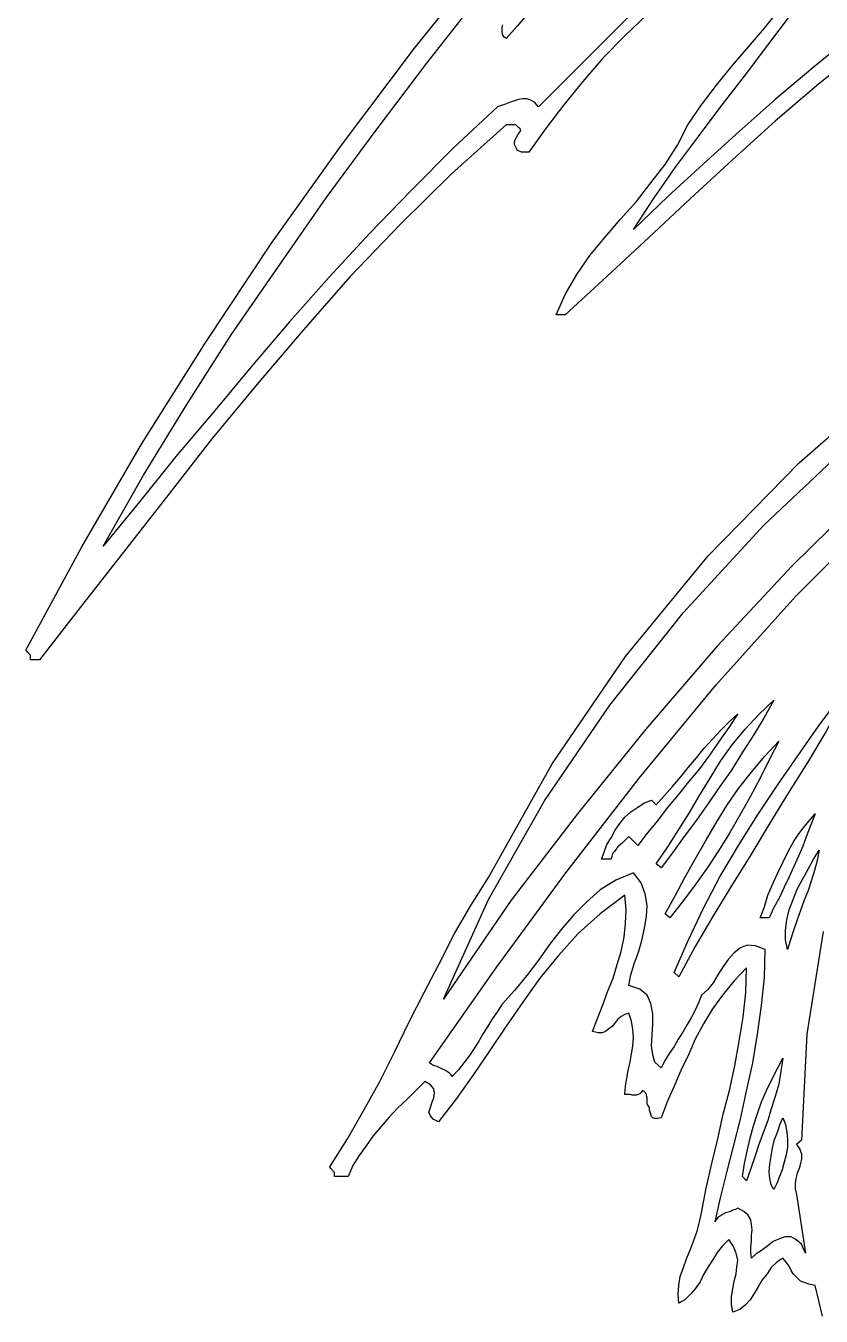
# Model space of a CAD drawing. Extents: x 0.02 to 7.63, y 0.01 to 6.75.
# Drawn here: x 0.019 to 1.181, y 3.113 to 4.998 of the extents above; entities that cross this region are included whole.
import ezdxf

# ---------------------------------------------------------------- set-up
doc = ezdxf.new("R2010")
doc.units = 0
doc.layers.add('1', color=7, linetype='Continuous')

msp = doc.modelspace()

# ---------------------------------------------------------------- linework, layer by layer
for points in [[(0.927, 5.015), (0.894, 4.984), (0.862, 4.951), (0.833, 4.917), (0.805, 4.883), (0.778, 4.848), (0.754, 4.814), (0.752, 4.814), (0.749, 4.814), (0.746, 4.814), (0.743, 4.814), (0.741, 4.815), (0.739, 4.816), (0.737, 4.817), (0.736, 4.819), (0.735, 4.821), (0.733, 4.825), (0.733, 4.829), (0.734, 4.832), (0.736, 4.836), (0.738, 4.839), (0.74, 4.842), (0.742, 4.845), (0.741, 4.848), (0.739, 4.85), (0.735, 4.854), (0.721, 4.854), (0.641, 4.782), (0.566, 4.708), (0.493, 4.632), (0.424, 4.554), (0.357, 4.475), (0.291, 4.395), (0.228, 4.314), (0.165, 4.234), (0.102, 4.153), (0.039, 4.072), (0.026, 4.072), (0.026, 4.074), (0.026, 4.076), (0.026, 4.078), (0.025, 4.08), (0.024, 4.081), (0.022, 4.083), (0.021, 4.084), (0.019, 4.086), (0.101, 4.237), (0.188, 4.387), (0.281, 4.535), (0.378, 4.681), (0.48, 4.824), (0.587, 4.966), (0.699, 5.105)], [(0.753, 5.017), (0.737, 4.998), (0.721, 4.98), (0.718, 4.982), (0.716, 4.985), (0.715, 4.989), (0.715, 4.992), (0.715, 4.996), (0.716, 5)], [(1.242, 4.965), (1.177, 4.913), (1.114, 4.859), (1.052, 4.803), (0.99, 4.746), (0.929, 4.689), (0.868, 4.632), (0.807, 4.576), (0.794, 4.576), (0.807, 4.606), (0.824, 4.635), (0.843, 4.663), (0.865, 4.689), (0.888, 4.716), (0.911, 4.742), (0.932, 4.769), (0.953, 4.796), (0.971, 4.824), (0.986, 4.854), (1.006, 4.883), (1.028, 4.912), (1.051, 4.94), (1.075, 4.968), (1.098, 4.995), (1.121, 5.024)], [(1.183, 3.113), (1.172, 3.158), (1.163, 3.16), (1.156, 3.162), (1.151, 3.164), (1.147, 3.168), (1.144, 3.171), (1.14, 3.175), (1.137, 3.18), (1.134, 3.186), (1.13, 3.192), (1.125, 3.198), (1.116, 3.192), (1.108, 3.184), (1.102, 3.175), (1.095, 3.166), (1.089, 3.156), (1.083, 3.146), (1.077, 3.137), (1.07, 3.129), (1.062, 3.123), (1.052, 3.119), (1.05, 3.13), (1.05, 3.142), (1.052, 3.153), (1.054, 3.164), (1.057, 3.175), (1.058, 3.185), (1.059, 3.195), (1.057, 3.205), (1.053, 3.215), (1.046, 3.225), (1.037, 3.216), (1.029, 3.206), (1.022, 3.195), (1.016, 3.185), (1.009, 3.174), (1.004, 3.163), (0.997, 3.153), (0.99, 3.145), (0.982, 3.137), (0.973, 3.132), (0.972, 3.145), (0.973, 3.158), (0.975, 3.171), (0.98, 3.184), (0.984, 3.197), (0.99, 3.211), (0.995, 3.224), (1, 3.237), (1.003, 3.251), (1.006, 3.264), (1.013, 3.3), (1.021, 3.336), (1.03, 3.372), (1.038, 3.408), (1.047, 3.443), (1.055, 3.479), (1.061, 3.515), (1.067, 3.55), (1.071, 3.586), (1.072, 3.622), (1.054, 3.603), (1.037, 3.582), (1.022, 3.562), (1.009, 3.54), (0.997, 3.518), (0.987, 3.495), (0.976, 3.472), (0.966, 3.449), (0.956, 3.426), (0.947, 3.403), (0.942, 3.402), (0.938, 3.402), (0.935, 3.403), (0.933, 3.405), (0.932, 3.408), (0.931, 3.411), (0.93, 3.414), (0.93, 3.418), (0.928, 3.421), (0.927, 3.423), (0.927, 3.426), (0.927, 3.429), (0.927, 3.432), (0.926, 3.435), (0.926, 3.437), (0.925, 3.439), (0.924, 3.44), (0.922, 3.442), (0.92, 3.443), (0.918, 3.44), (0.916, 3.438), (0.914, 3.437), (0.911, 3.436), (0.908, 3.436), (0.905, 3.436), (0.902, 3.437), (0.899, 3.437), (0.896, 3.437), (0.894, 3.437), (0.895, 3.449), (0.897, 3.461), (0.899, 3.472), (0.902, 3.484), (0.904, 3.496), (0.906, 3.508), (0.907, 3.52), (0.906, 3.532), (0.904, 3.544), (0.9, 3.556), (0.894, 3.554), (0.889, 3.551), (0.884, 3.547), (0.88, 3.542), (0.876, 3.537), (0.871, 3.533), (0.866, 3.529), (0.861, 3.527), (0.855, 3.527), (0.847, 3.529), (0.854, 3.548), (0.862, 3.568), (0.869, 3.587), (0.877, 3.607), (0.883, 3.627), (0.889, 3.646), (0.893, 3.667), (0.895, 3.687), (0.896, 3.707), (0.894, 3.728), (0.858, 3.701), (0.826, 3.672), (0.797, 3.64), (0.77, 3.607), (0.745, 3.572), (0.721, 3.537), (0.697, 3.501), (0.673, 3.466), (0.648, 3.431), (0.622, 3.397), (0.614, 3.401), (0.61, 3.406), (0.608, 3.411), (0.61, 3.418), (0.612, 3.425), (0.615, 3.432), (0.616, 3.439), (0.615, 3.445), (0.61, 3.451), (0.602, 3.456), (0.589, 3.443), (0.576, 3.43), (0.562, 3.417), (0.55, 3.404), (0.538, 3.39), (0.526, 3.376), (0.516, 3.362), (0.506, 3.348), (0.497, 3.333), (0.49, 3.317), (0.47, 3.317), (0.47, 3.319), (0.47, 3.322), (0.47, 3.323), (0.468, 3.325), (0.467, 3.326), (0.466, 3.328), (0.464, 3.329), (0.463, 3.331), (0.489, 3.372), (0.513, 3.414), (0.536, 3.456), (0.558, 3.5), (0.579, 3.543), (0.601, 3.586), (0.623, 3.628), (0.645, 3.671), (0.669, 3.713), (0.695, 3.754), (0.788, 3.92), (0.895, 4.077), (1.016, 4.224), (1.149, 4.36), (1.292, 4.485)], [(1.238, 4.059), (1.213, 4.013), (1.188, 3.967), (1.161, 3.922), (1.133, 3.877), (1.105, 3.832), (1.078, 3.787), (1.05, 3.742), (1.023, 3.698), (0.997, 3.653), (0.973, 3.609), (0.966, 3.615), (0.987, 3.663), (1.009, 3.709), (1.033, 3.755), (1.06, 3.801), (1.088, 3.845), (1.117, 3.889), (1.147, 3.932), (1.177, 3.975), (1.208, 4.017), (1.238, 4.059)], [(1.112, 4.013), (1.097, 3.987), (1.082, 3.962), (1.066, 3.937), (1.05, 3.911), (1.033, 3.887), (1.016, 3.862), (0.999, 3.838), (0.981, 3.814), (0.964, 3.79), (0.947, 3.768), (0.94, 3.774), (0.957, 3.799), (0.973, 3.824), (0.988, 3.848), (1.003, 3.874), (1.019, 3.899), (1.034, 3.924), (1.051, 3.948), (1.07, 3.971), (1.09, 3.992), (1.112, 4.013)], [(1.059, 3.993), (1.046, 3.973), (1.032, 3.953), (1.018, 3.933), (1.003, 3.913), (0.987, 3.894), (0.972, 3.875), (0.956, 3.856), (0.942, 3.837), (0.927, 3.819), (0.913, 3.801), (0.9, 3.814), (0.897, 3.811), (0.894, 3.808), (0.891, 3.805), (0.888, 3.802), (0.884, 3.799), (0.881, 3.795), (0.879, 3.792), (0.876, 3.789), (0.875, 3.785), (0.874, 3.781), (0.86, 3.781), (0.864, 3.791), (0.868, 3.802), (0.874, 3.812), (0.88, 3.823), (0.887, 3.833), (0.894, 3.842), (0.903, 3.85), (0.913, 3.857), (0.923, 3.863), (0.933, 3.867), (0.94, 3.86), (0.952, 3.874), (0.964, 3.887), (0.976, 3.901), (0.987, 3.915), (0.999, 3.929), (1.01, 3.943), (1.022, 3.956), (1.034, 3.969), (1.046, 3.981), (1.059, 3.993)], [(1.119, 3.953), (1.105, 3.926), (1.092, 3.899), (1.077, 3.872), (1.062, 3.845), (1.047, 3.819), (1.031, 3.793), (1.014, 3.767), (0.996, 3.742), (0.978, 3.718), (0.96, 3.695), (0.953, 3.701), (0.968, 3.728), (0.982, 3.754), (0.997, 3.781), (1.012, 3.807), (1.027, 3.833), (1.043, 3.859), (1.06, 3.884), (1.079, 3.908), (1.098, 3.931), (1.119, 3.953)], [(1.172, 3.847), (1.166, 3.831), (1.16, 3.816), (1.154, 3.8), (1.148, 3.785), (1.141, 3.77), (1.134, 3.755), (1.127, 3.74), (1.12, 3.725), (1.112, 3.71), (1.105, 3.695), (1.092, 3.695), (1.098, 3.711), (1.103, 3.728), (1.11, 3.744), (1.117, 3.76), (1.125, 3.776), (1.133, 3.792), (1.141, 3.807), (1.151, 3.821), (1.161, 3.834), (1.172, 3.847)], [(1.132, 3.649), (1.129, 3.663), (1.129, 3.677), (1.131, 3.692), (1.134, 3.707), (1.14, 3.722), (1.146, 3.737), (1.154, 3.752), (1.162, 3.766), (1.17, 3.781), (1.178, 3.794), (1.175, 3.779), (1.171, 3.764), (1.167, 3.75), (1.162, 3.735), (1.156, 3.721), (1.151, 3.706), (1.146, 3.692), (1.141, 3.678), (1.136, 3.663), (1.132, 3.649)], [(1.125, 3.49), (1.122, 3.471), (1.119, 3.452), (1.114, 3.434), (1.108, 3.416), (1.103, 3.399), (1.096, 3.381), (1.09, 3.364), (1.084, 3.346), (1.078, 3.329), (1.072, 3.311), (1.066, 3.317), (1.069, 3.336), (1.073, 3.354), (1.077, 3.373), (1.082, 3.391), (1.088, 3.409), (1.094, 3.426), (1.101, 3.443), (1.109, 3.459), (1.117, 3.475), (1.125, 3.49)], [(1.112, 3.298), (1.108, 3.305), (1.106, 3.314), (1.105, 3.324), (1.106, 3.335), (1.108, 3.347), (1.11, 3.359), (1.113, 3.371), (1.117, 3.382), (1.121, 3.394), (1.125, 3.403), (1.129, 3.393), (1.131, 3.382), (1.132, 3.371), (1.132, 3.36), (1.13, 3.349), (1.127, 3.338), (1.124, 3.327), (1.12, 3.317), (1.116, 3.307), (1.112, 3.298)]]:
    msp.add_lwpolyline(points)
at = {"layer": '1'}
for points in [[(0.966, 5.079), (0.768, 4.88), (0.762, 4.887), (0.757, 4.89), (0.751, 4.892), (0.745, 4.892), (0.739, 4.891), (0.733, 4.889), (0.727, 4.887), (0.72, 4.884), (0.714, 4.882), (0.708, 4.88), (0.644, 4.82), (0.582, 4.758), (0.521, 4.695), (0.462, 4.631), (0.404, 4.566), (0.348, 4.5), (0.293, 4.434), (0.238, 4.369), (0.185, 4.303), (0.132, 4.238), (0.191, 4.342), (0.254, 4.445), (0.319, 4.547), (0.388, 4.647), (0.458, 4.747), (0.531, 4.846), (0.605, 4.944), (0.68, 5.04)], [(1.281, 5.024), (1.224, 4.982), (1.169, 4.937), (1.114, 4.891), (1.061, 4.844), (1.009, 4.797), (0.957, 4.749), (0.907, 4.701), (0.937, 4.747), (0.968, 4.792), (1.002, 4.837), (1.035, 4.881), (1.069, 4.925), (1.103, 4.97), (1.136, 5.014)], [(1.251, 4.32), (1.138, 4.209), (1.029, 4.092), (0.925, 3.971), (0.825, 3.847), (0.728, 3.721), (0.629, 3.576), (0.695, 3.722), (0.777, 3.866), (0.872, 4.006), (0.98, 4.141), (1.097, 4.269), (1.224, 4.388)], [(1.152, 3.37), (1.145, 3.364), (1.15, 3.357), (1.152, 3.35), (1.152, 3.343), (1.151, 3.336), (1.149, 3.329), (1.146, 3.322), (1.144, 3.314), (1.143, 3.307), (1.143, 3.299), (1.145, 3.291), (1.158, 3.205), (1.152, 3.218), (1.144, 3.225), (1.137, 3.229), (1.128, 3.229), (1.12, 3.226), (1.111, 3.222), (1.103, 3.216), (1.094, 3.209), (1.086, 3.204), (1.079, 3.198), (1.078, 3.206), (1.078, 3.214), (1.079, 3.223), (1.079, 3.231), (1.08, 3.239), (1.079, 3.247), (1.078, 3.254), (1.074, 3.261), (1.068, 3.266), (1.059, 3.271), (1.056, 3.269), (1.052, 3.268), (1.049, 3.266), (1.045, 3.265), (1.041, 3.264), (1.038, 3.262), (1.035, 3.26), (1.031, 3.258), (1.028, 3.255), (1.026, 3.251), (1.034, 3.286), (1.043, 3.323), (1.053, 3.361), (1.063, 3.401), (1.072, 3.442), (1.081, 3.483), (1.088, 3.525), (1.094, 3.567), (1.098, 3.608), (1.099, 3.649), (1.085, 3.654), (1.073, 3.655), (1.063, 3.651), (1.054, 3.644), (1.045, 3.634), (1.038, 3.624), (1.03, 3.612), (1.023, 3.6), (1.015, 3.59), (1.006, 3.582), (1.002, 3.571), (0.997, 3.56), (0.991, 3.549), (0.985, 3.539), (0.979, 3.528), (0.972, 3.518), (0.966, 3.507), (0.959, 3.497), (0.953, 3.487), (0.947, 3.476), (0.938, 3.484), (0.935, 3.495), (0.933, 3.508), (0.934, 3.524), (0.935, 3.54), (0.935, 3.555), (0.932, 3.57), (0.927, 3.582), (0.916, 3.591), (0.9, 3.596), (0.903, 3.612), (0.908, 3.628), (0.914, 3.645), (0.919, 3.662), (0.923, 3.68), (0.926, 3.697), (0.927, 3.713), (0.924, 3.73), (0.918, 3.746), (0.907, 3.761), (0.881, 3.75), (0.858, 3.736), (0.838, 3.718), (0.819, 3.699), (0.801, 3.678), (0.784, 3.656), (0.768, 3.633), (0.751, 3.611), (0.733, 3.589), (0.715, 3.569), (0.708, 3.558), (0.701, 3.548), (0.694, 3.537), (0.687, 3.526), (0.681, 3.515), (0.674, 3.504), (0.667, 3.494), (0.659, 3.483), (0.651, 3.473), (0.642, 3.463), (0.64, 3.466), (0.638, 3.468), (0.635, 3.47), (0.632, 3.472), (0.628, 3.474), (0.624, 3.476), (0.62, 3.478), (0.616, 3.479), (0.612, 3.481), (0.609, 3.483), (0.706, 3.622), (0.808, 3.761), (0.915, 3.899), (1.027, 4.035), (1.144, 4.165), (1.268, 4.289)], [(1.184, 3.675), (1.16, 3.525), (1.152, 3.37)]]:
    msp.add_lwpolyline(points, dxfattribs=at)

doc.saveas('drawing.dxf')
